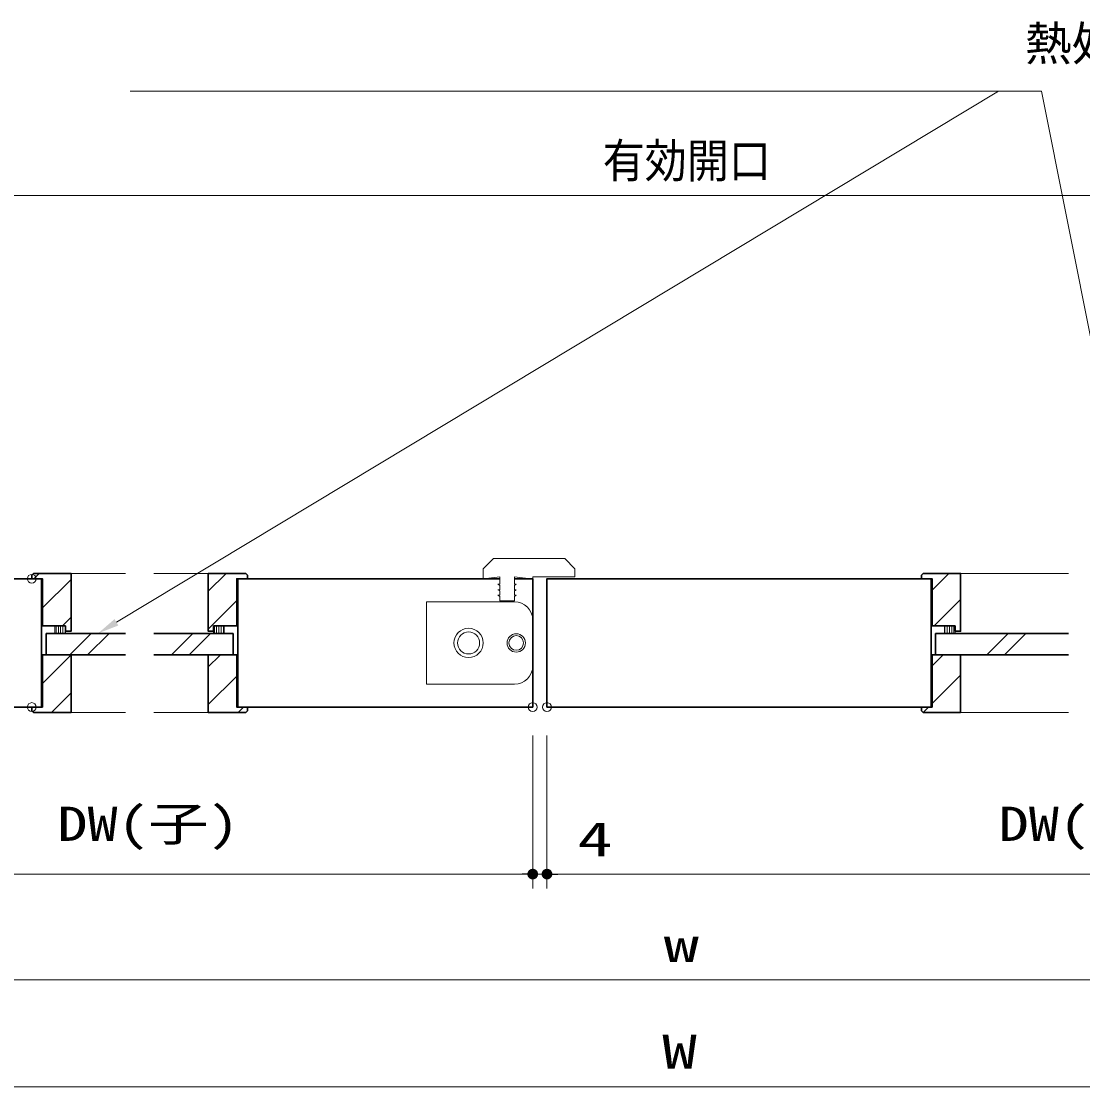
# Model space of a CAD drawing. Units: millimetres, scale not verified. Extents: x -1341 to 1306, y -607 to 607.
# Drawn here: x -769.2 to -471.5, y -430.2 to -131.2 of the extents above; entities that cross this region are included whole.
import ezdxf
from ezdxf.enums import TextEntityAlignment as Align

# ---------------------------------------------------------------- set-up
doc = ezdxf.new("R2010")
doc.units = ezdxf.units.MM
doc.header["$LTSCALE"] = 5
doc.header["$PDMODE"] = 32
doc.header["$PDSIZE"] = 2.5
for name, color, linetype, lineweight in [('0-D_線(白)', 7, 'Continuous', 30), ('1-0_線(水)', 4, 'Continuous', 9), ('1-1_寸法線', 3, 'Continuous', 13), ('1-2_ハッチング', 6, 'Continuous', 9), ('1-4_DEFPOINTS', 7, 'Continuous', 5), ('1-5_0', 3, 'Continuous', 25)]:
    doc.layers.add(name, color=color, linetype=linetype, lineweight=lineweight)
doc.styles.add('ＭＳ ゴシック', font='')
doc.styles.get('ＭＳ ゴシック').set_extended_font_data('MS Gothic')

# ---------------------------------------------------------------- blocks, each defined once
blk = doc.blocks.new('_DOT')
at = {"layer": '1-5_0'}
blk.add_line((-2.5, 0), (-5, 0), dxfattribs=at)
for points in [[(0, 0), (-2.5, 0), (-2.48, 0.313)], [(0, 0), (-2.48, -0.313), (-2.5, 0)], [(0, 0), (-2.48, 0.313), (-2.421, 0.622)], [(0, 0), (-2.421, -0.622), (-2.48, -0.313)], [(0, 0), (-2.421, 0.622), (-2.324, 0.92)], [(0, 0), (-2.324, -0.92), (-2.421, -0.622)], [(0, 0), (-2.324, 0.92), (-2.191, 1.204)], [(0, 0), (-2.191, -1.204), (-2.324, -0.92)], [(0, 0), (-2.191, 1.204), (-2.023, 1.469)], [(0, 0), (-2.023, -1.469), (-2.191, -1.204)], [(0, 0), (-2.023, 1.469), (-1.822, 1.711)], [(0, 0), (-1.822, -1.711), (-2.023, -1.469)], [(0, 0), (-1.822, 1.711), (-1.594, 1.926)], [(0, 0), (-1.594, -1.926), (-1.822, -1.711)], [(0, 0), (-1.594, 1.926), (-1.34, 2.111)], [(0, 0), (-1.34, -2.111), (-1.594, -1.926)], [(0, 0), (-1.34, 2.111), (-1.064, 2.262)], [(0, 0), (-1.064, -2.262), (-1.34, -2.111)], [(0, 0), (-1.064, 2.262), (-0.773, 2.378)], [(0, 0), (-0.773, -2.378), (-1.064, -2.262)], [(0, 0), (-0.773, 2.378), (-0.468, 2.456)], [(0, 0), (-0.468, -2.456), (-0.773, -2.378)], [(0, 0), (-0.468, 2.456), (-0.157, 2.495)], [(0, 0), (-0.157, -2.495), (-0.468, -2.456)], [(0, 0), (-0.157, 2.495), (0.157, 2.495)], [(0, 0), (0.157, -2.495), (-0.157, -2.495)], [(0, 0), (0.157, 2.495), (0.468, 2.456)], [(0, 0), (0.468, 2.456), (0.773, 2.378)], [(0, 0), (0.773, 2.378), (1.064, 2.262)], [(0, 0), (1.064, 2.262), (1.34, 2.111)], [(0, 0), (1.34, 2.111), (1.594, 1.926)], [(0, 0), (1.594, 1.926), (1.822, 1.711)], [(0, 0), (1.822, 1.711), (2.023, 1.469)], [(0, 0), (2.023, 1.469), (2.191, 1.204)], [(0, 0), (2.191, 1.204), (2.324, 0.92)], [(0, 0), (2.324, 0.92), (2.421, 0.622)], [(0, 0), (2.421, 0.622), (2.48, 0.313)], [(0, 0), (2.48, 0.313), (2.5, 0)], [(0, 0), (0.468, -2.456), (0.157, -2.495)], [(0, 0), (0.773, -2.378), (0.468, -2.456)], [(0, 0), (1.064, -2.262), (0.773, -2.378)], [(0, 0), (1.34, -2.111), (1.064, -2.262)], [(0, 0), (1.594, -1.926), (1.34, -2.111)], [(0, 0), (1.822, -1.711), (1.594, -1.926)], [(0, 0), (2.023, -1.469), (1.822, -1.711)], [(0, 0), (2.191, -1.204), (2.023, -1.469)], [(0, 0), (2.324, -0.92), (2.191, -1.204)], [(0, 0), (2.421, -0.622), (2.324, -0.92)], [(0, 0), (2.48, -0.313), (2.421, -0.622)], [(0, 0), (2.5, 0), (2.48, -0.313)]]:
    blk.add_solid(points, dxfattribs=at)

msp = doc.modelspace()

# ---------------------------------------------------------------- linework, layer by layer
at = {"layer": '0-D_線(白)'}
for p, q in [((-765.787, -286.151), (-766.287, -286.651)), ((-766.287, -286.651), (-766.287, -287.651)), ((-706.282, -286.151), (-705.782, -286.651)), ((-705.782, -286.651), (-705.782, -287.651)), ((-516.287, -286.151), (-516.787, -286.651)), ((-516.787, -286.651), (-516.787, -287.651)), ((-635.027, -287.651), (-708.532, -287.651)), ((-756.787, -300.851), (-763.287, -300.851)), ((-756.787, -302.351), (-756.787, -300.851)), ((-715.282, -300.851), (-712.282, -300.851)), ((-507.287, -300.851), (-513.787, -300.851)), ((-507.287, -302.351), (-507.287, -300.851)), ((-762.287, -302.951), (-740.034, -302.951)), ((-732.034, -302.951), (-709.782, -302.951)), ((-709.782, -302.951), (-709.782, -308.951)), ((-512.787, -302.951), (-475.535, -302.951)), ((-732.034, -308.951), (-709.782, -308.951)), ((-766.287, -323.651), (-766.287, -324.651)), ((-765.787, -325.151), (-766.287, -324.651)), ((-706.282, -325.151), (-705.782, -324.651)), ((-705.782, -323.651), (-705.782, -324.651)), ((-516.787, -323.651), (-516.787, -324.651)), ((-516.287, -325.151), (-516.787, -324.651))]:
    msp.add_line(p, q, dxfattribs=at)
for points in [[(-756.787, -302.351), (-755.287, -302.351), (-755.287, -286.151), (-765.787, -286.151)], [(-715.282, -302.351), (-716.782, -302.351), (-716.782, -286.151), (-706.282, -286.151)], [(-507.287, -302.351), (-505.787, -302.351), (-505.787, -286.151), (-516.287, -286.151)], [(-766.287, -287.651), (-763.287, -287.651), (-763.287, -300.851)], [(-705.782, -287.651), (-708.782, -287.651), (-708.782, -300.851)], [(-708.532, -287.651), (-708.532, -323.651), (-625.784, -323.651), (-625.784, -287.651), (-630.913, -287.651)], [(-516.787, -287.651), (-513.787, -287.651), (-513.787, -300.851)], [(-715.282, -302.351), (-715.282, -300.851), (-708.782, -300.851)], [(-762.287, -302.951), (-762.287, -308.951), (-740.034, -308.951)], [(-512.787, -302.951), (-512.787, -308.951), (-475.535, -308.951)], [(-766.287, -323.651), (-763.287, -323.651), (-763.287, -308.951)], [(-765.787, -325.151), (-755.287, -325.151), (-755.287, -308.951), (-763.287, -308.951)], [(-706.282, -325.151), (-716.782, -325.151), (-716.782, -308.951), (-708.782, -308.951)], [(-705.782, -323.651), (-708.782, -323.651), (-708.782, -308.951)], [(-516.787, -323.651), (-513.787, -323.651), (-513.787, -308.951)], [(-516.287, -325.151), (-505.787, -325.151), (-505.787, -308.951), (-513.787, -308.951)]]:
    msp.add_lwpolyline(points, dxfattribs=at)
for points in [[(-763.537, -287.651), (-763.537, -323.651), (-845.784, -323.651), (-845.784, -287.651)], [(-514.037, -287.651), (-514.037, -323.651), (-621.784, -323.651), (-621.784, -287.651)]]:
    msp.add_lwpolyline(points, close=True, dxfattribs=at)
at = {"layer": '1-0_線(水)'}
for p, q in [((-639.655, -284.823), (-636.827, -281.995)), ((-636.827, -281.995), (-616.771, -281.995)), ((-613.943, -284.823), (-616.771, -281.995)), ((-755.287, -286.151), (-740.034, -286.151)), ((-716.782, -286.151), (-732.034, -286.151)), ((-613.943, -284.823), (-613.943, -287.137)), ((-505.787, -286.151), (-475.535, -286.151)), ((-635.027, -289.194), (-635.541, -289.194)), ((-635.541, -289.194), (-635.027, -289.491)), ((-635.027, -287.137), (-635.027, -289.194)), ((-635.027, -289.491), (-635.027, -290.737)), ((-626.284, -287.651), (-630.913, -287.137)), ((-630.913, -287.137), (-630.913, -289.194)), ((-630.913, -289.194), (-630.398, -289.194)), ((-630.398, -289.194), (-630.913, -289.491)), ((-630.913, -290.737), (-630.913, -289.491)), ((-630.913, -289.491), (-630.913, -290.737)), ((-613.943, -287.137), (-625.784, -287.137)), ((-625.784, -288.151), (-625.784, -287.137)), ((-635.027, -290.737), (-635.541, -290.737)), ((-635.541, -290.737), (-635.027, -291.034)), ((-635.027, -292.28), (-635.541, -292.28)), ((-635.541, -292.28), (-635.027, -292.577)), ((-635.027, -291.034), (-635.027, -292.28)), ((-635.027, -292.577), (-635.027, -293.822)), ((-630.913, -290.737), (-630.398, -290.737)), ((-630.398, -290.737), (-630.913, -291.034)), ((-630.913, -291.034), (-630.913, -292.28)), ((-630.913, -292.28), (-630.398, -292.28)), ((-655.611, -294.081), (-655.611, -317.222)), ((-630.927, -294.081), (-655.611, -294.081)), ((-635.027, -293.822), (-630.913, -293.822)), ((-759.787, -300.851), (-759.787, -302.951)), ((-756.787, -302.351), (-756.787, -300.851)), ((-712.282, -300.851), (-712.282, -302.951)), ((-510.287, -300.851), (-510.287, -302.951)), ((-507.287, -300.851), (-510.287, -300.851)), ((-507.287, -302.351), (-507.287, -300.851)), ((-756.787, -302.351), (-756.787, -302.951)), ((-755.619, -308.951), (-749.619, -302.951)), ((-750.619, -308.951), (-744.619, -302.951)), ((-727.128, -308.951), (-721.128, -302.951)), ((-722.128, -308.951), (-716.128, -302.951)), ((-715.282, -302.351), (-715.282, -302.951)), ((-507.287, -302.351), (-507.287, -302.951)), ((-498.44, -308.951), (-492.44, -302.951)), ((-493.44, -308.951), (-487.44, -302.951)), ((-630.927, -317.222), (-655.611, -317.222)), ((-755.287, -325.151), (-740.034, -325.151)), ((-716.782, -325.151), (-732.034, -325.151)), ((-505.787, -325.151), (-475.535, -325.151))]:
    msp.add_line(p, q, dxfattribs=at)
for points in [[(-635.027, -287.137), (-639.655, -287.651), (-639.655, -284.823)], [(-630.398, -292.28), (-630.913, -292.577), (-630.913, -293.822)]]:
    msp.add_lwpolyline(points, dxfattribs=at)
for centre, radius in [((-643.783, -305.651), 4.114), ((-643.783, -305.651), 3.086), ((-630.413, -305.651), 2.571), ((-630.413, -305.651), 2.057)]:
    msp.add_circle(centre, radius, dxfattribs=at)
for centre, start, end in [((-630.927, -299.223), 0, 90), ((-630.927, -312.08), 270, 0)]:
    msp.add_arc(centre, 5.143, start, end, dxfattribs=at)
at = {"layer": '1-1_寸法線'}
for p, q in [((-495.126, -150.845), (-742.547, -299.856)), ((-790.034, -180.151), (-377.535, -180.151)), ((-625.784, -331.651), (-625.784, -374.506)), ((-625.784, -331.651), (-625.784, -374.506)), ((-621.784, -331.651), (-621.784, -374.506)), ((-621.784, -331.651), (-621.784, -374.506)), ((-628.784, -370.506), (-842.784, -370.506)), ((-628.784, -370.506), (-631.784, -370.506)), ((-625.784, -370.506), (-621.784, -370.506)), ((-618.784, -370.506), (-600.642, -370.506)), ((-618.784, -370.506), (-324.785, -370.506)), ((-846.784, -400.151), (-320.785, -400.151)), ((-867.784, -430.151), (-299.785, -430.151))]:
    msp.add_line(p, q, dxfattribs=at)
msp.add_lwpolyline([(-738.689, -150.845), (-483.126, -150.845), (-453.893, -297.118)], dxfattribs=at)
msp.add_solid([(-747.686, -302.951), (-743.084, -298.963), (-742.009, -300.748)], dxfattribs=at)
at = {"layer": '1-2_ハッチング'}
for p, q in [((-765.722, -287.651), (-764.222, -286.151)), ((-716.782, -291.134), (-711.799, -286.151)), ((-513.787, -290.852), (-509.087, -286.151)), ((-763.287, -295.823), (-755.287, -287.823)), ((-716.782, -301.741), (-708.782, -293.741)), ((-512.98, -300.651), (-505.787, -293.459)), ((-757.509, -300.651), (-755.287, -298.43)), ((-759.447, -302.951), (-759.447, -300.851)), ((-758.822, -302.951), (-758.822, -300.851)), ((-758.197, -302.951), (-758.197, -300.851)), ((-757.572, -302.951), (-757.572, -300.851)), ((-756.947, -302.951), (-756.947, -300.851)), ((-715.057, -302.951), (-715.057, -300.851)), ((-714.432, -302.951), (-714.432, -300.851)), ((-713.807, -302.951), (-713.807, -300.851)), ((-713.182, -302.951), (-713.182, -300.851)), ((-712.557, -302.951), (-712.557, -300.851)), ((-510.157, -302.951), (-510.157, -300.851)), ((-509.532, -302.951), (-509.532, -300.851)), ((-508.907, -302.951), (-508.907, -300.851)), ((-508.282, -302.951), (-508.282, -300.851)), ((-507.657, -302.951), (-507.657, -300.851)), ((-763.287, -317.037), (-755.402, -309.151)), ((-716.782, -312.348), (-713.586, -309.151)), ((-513.787, -312.065), (-510.873, -309.151)), ((-716.782, -322.954), (-708.782, -314.954)), ((-513.787, -322.672), (-505.787, -314.672)), ((-760.795, -325.151), (-755.287, -319.643)), ((-708.372, -325.151), (-706.872, -323.651)), ((-516.267, -325.151), (-514.767, -323.651))]:
    msp.add_line(p, q, dxfattribs=at)
at = {"layer": '1-4_DEFPOINTS'}
for p in [(-766.287, -287.651), (-766.287, -323.651), (-625.784, -323.651), (-621.784, -323.651), (-621.784, -370.506)]:
    msp.add_point(p, dxfattribs=at)

# ---------------------------------------------------------------- block references
at = {"layer": '1-1_寸法線', "xscale": 0.6, "yscale": 0.6}
msp.add_blockref('_DOT', (-625.784, -370.506), dxfattribs=at)
msp.add_blockref('_DOT', (-625.784, -370.506), dxfattribs=at)
at = {"layer": '1-1_寸法線', "xscale": 0.6, "yscale": 0.6, "rotation": 180}
msp.add_blockref('_DOT', (-621.784, -370.506), dxfattribs=at)
msp.add_blockref('_DOT', (-621.784, -370.506), dxfattribs=at)

# ---------------------------------------------------------------- texts
at = {"layer": '1-1_寸法線', "style": 'ＭＳ ゴシック'}
msp.add_text('熱処理タペストリーガラス(フロスト) 5mm', height=9.621, dxfattribs=at).set_placement((-487.726, -145.143), align=Align.BOTTOM_LEFT)
for s, width, p in [('有効開口', 0.9, (-606.148, -178.002)), ('DW(子)', 1.3, (-759.165, -364.07)), ('DW(親)', 1.3, (-495.166, -364.07)), ('4', 1.5, (-613.213, -368.356)), ('w', 1.5, (-589.023, -398.002)), ('W', 1.5, (-589.499, -428.002))]:
    msp.add_text(s, height=9.604, dxfattribs=dict(at, width=width)).set_placement(p, align=Align.BOTTOM_LEFT)

doc.saveas('drawing.dxf')
